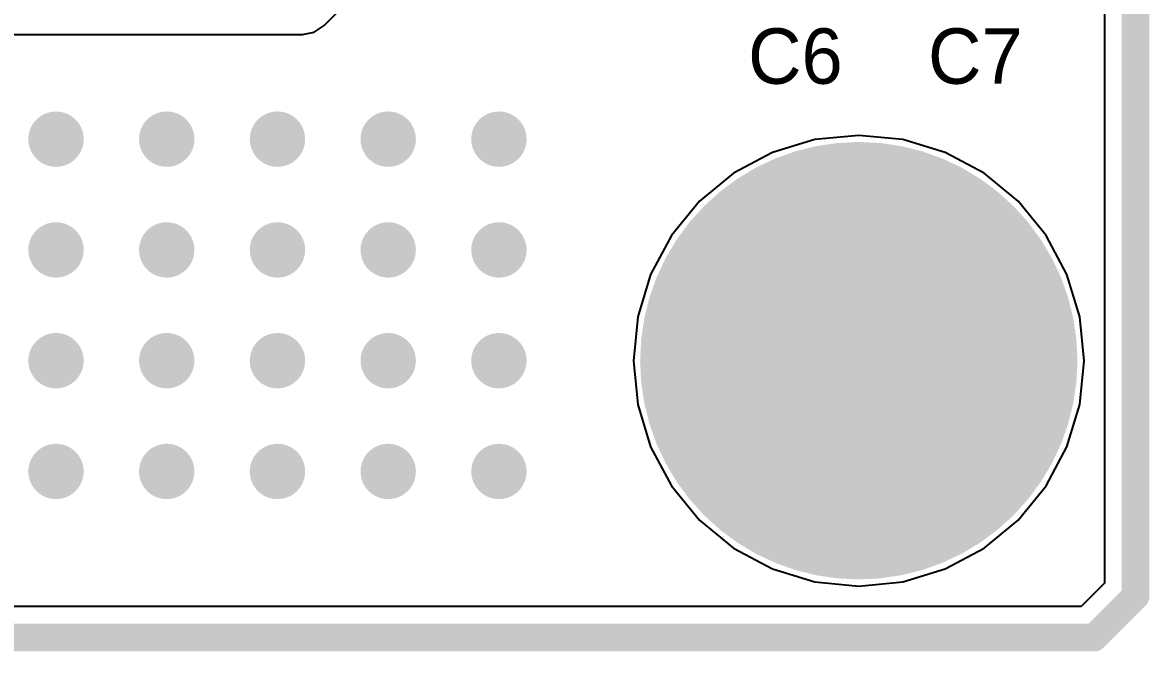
# Model space of a CAD drawing. Header units: millimetres. Extents: x 75.4 to 107.1, y 64.9 to 96.4.
# Drawn here: x 96.72 to 107.06, y 64.9 to 70.67 of the extents above; entities that cross this region are included whole.
import ezdxf

# ---------------------------------------------------------------- set-up
doc = ezdxf.new("R2010")
doc.units = ezdxf.units.MM
for name, color, linetype in [('BottomLayer', 5, 'Continuous'), ('BottomSolder', 6, 'Continuous'), ('KeepOutLayer', 6, 'Continuous'), ('MultiLayer', 9, 'Continuous'), ('PadHoleLayer', 156, 'Continuous'), ('TopLayer', 1, 'Continuous'), ('TopOverlay', 2, 'Continuous'), ('TopSolder', 216, 'Continuous'), ('ViaHoleLayer', 16, 'Continuous')]:
    doc.layers.add(name, color=color, linetype=linetype)

msp = doc.modelspace()

# ---------------------------------------------------------------- linework, layer by layer
at = {"layer": 'BottomLayer'}
for p, q in [((106.649, 95.64), (106.649, 65.523)), ((103.991, 69.592), (103.603, 69.474)), ((104.394, 69.631), (103.991, 69.592)), ((104.797, 69.592), (104.394, 69.631)), ((105.185, 69.474), (104.797, 69.592)), ((103.603, 69.474), (103.245, 69.283)), ((105.543, 69.283), (105.185, 69.474)), ((103.245, 69.283), (102.932, 69.026)), ((105.856, 69.026), (105.543, 69.283)), ((102.932, 69.026), (102.675, 68.713)), ((106.113, 68.713), (105.856, 69.026)), ((102.675, 68.713), (102.484, 68.355)), ((106.304, 68.355), (106.113, 68.713)), ((102.484, 68.355), (102.366, 67.967)), ((106.422, 67.967), (106.304, 68.355)), ((102.366, 67.967), (102.327, 67.564)), ((106.461, 67.564), (106.422, 67.967)), ((102.327, 67.564), (102.366, 67.161)), ((106.422, 67.161), (106.461, 67.564)), ((102.366, 67.161), (102.484, 66.773)), ((106.304, 66.773), (106.422, 67.161)), ((102.484, 66.773), (102.675, 66.415)), ((106.113, 66.415), (106.304, 66.773)), ((102.675, 66.415), (102.932, 66.102)), ((105.856, 66.102), (106.113, 66.415)), ((102.932, 66.102), (103.245, 65.845)), ((105.543, 65.845), (105.856, 66.102)), ((103.245, 65.845), (103.603, 65.654)), ((105.185, 65.654), (105.543, 65.845)), ((103.603, 65.654), (103.991, 65.536)), ((104.797, 65.536), (105.185, 65.654)), ((103.991, 65.536), (104.394, 65.497)), ((104.394, 65.497), (104.797, 65.536)), ((106.649, 65.523), (106.435, 65.309)), ((106.435, 65.309), (83.938, 65.309))]:
    msp.add_line(p, q, dxfattribs=at)
for points, const_width in [([(96.901, 69.596, 1), (97.155, 69.596, 1)], 0.254), ([(97.917, 69.596, 1), (98.171, 69.596, 1)], 0.254), ([(98.933, 69.596, 1), (99.187, 69.596, 1)], 0.254), ([(99.949, 69.596, 1), (100.203, 69.596, 1)], 0.254), ([(100.965, 69.596, 1), (101.219, 69.596, 1)], 0.254), ([(103.442, 67.564, 1), (105.347, 67.564, 1)], 1.905), ([(96.901, 68.58, 1), (97.155, 68.58, 1)], 0.254), ([(97.917, 68.58, 1), (98.171, 68.58, 1)], 0.254), ([(98.933, 68.58, 1), (99.187, 68.58, 1)], 0.254), ([(99.949, 68.58, 1), (100.203, 68.58, 1)], 0.254), ([(100.965, 68.58, 1), (101.219, 68.58, 1)], 0.254), ([(96.901, 67.564, 1), (97.155, 67.564, 1)], 0.254), ([(97.917, 67.564, 1), (98.171, 67.564, 1)], 0.254), ([(98.933, 67.564, 1), (99.187, 67.564, 1)], 0.254), ([(99.949, 67.564, 1), (100.203, 67.564, 1)], 0.254), ([(100.965, 67.564, 1), (101.219, 67.564, 1)], 0.254), ([(96.901, 66.548, 1), (97.155, 66.548, 1)], 0.254), ([(97.917, 66.548, 1), (98.171, 66.548, 1)], 0.254), ([(98.933, 66.548, 1), (99.187, 66.548, 1)], 0.254), ([(99.949, 66.548, 1), (100.203, 66.548, 1)], 0.254), ([(100.965, 66.548, 1), (101.219, 66.548, 1)], 0.254)]:
    msp.add_lwpolyline(points, format="xyb", close=True, dxfattribs=dict(at, const_width=const_width))
at = {"layer": 'BottomSolder'}
for points, const_width in [([(96.952, 69.596, 1), (97.104, 69.596, 1)], 0.152), ([(97.968, 69.596, 1), (98.12, 69.596, 1)], 0.152), ([(98.984, 69.596, 1), (99.136, 69.596, 1)], 0.152), ([(100, 69.596, 1), (100.152, 69.596, 1)], 0.152), ([(101.016, 69.596, 1), (101.168, 69.596, 1)], 0.152), ([(103.391, 67.564, 1), (105.397, 67.564, 1)], 2.007), ([(96.952, 68.58, 1), (97.104, 68.58, 1)], 0.152), ([(97.968, 68.58, 1), (98.12, 68.58, 1)], 0.152), ([(98.984, 68.58, 1), (99.136, 68.58, 1)], 0.152), ([(100, 68.58, 1), (100.152, 68.58, 1)], 0.152), ([(101.016, 68.58, 1), (101.168, 68.58, 1)], 0.152), ([(96.952, 67.564, 1), (97.104, 67.564, 1)], 0.152), ([(97.968, 67.564, 1), (98.12, 67.564, 1)], 0.152), ([(98.984, 67.564, 1), (99.136, 67.564, 1)], 0.152), ([(100, 67.564, 1), (100.152, 67.564, 1)], 0.152), ([(101.016, 67.564, 1), (101.168, 67.564, 1)], 0.152), ([(96.952, 66.548, 1), (97.104, 66.548, 1)], 0.152), ([(97.968, 66.548, 1), (98.12, 66.548, 1)], 0.152), ([(98.984, 66.548, 1), (99.136, 66.548, 1)], 0.152), ([(100, 66.548, 1), (100.152, 66.548, 1)], 0.152), ([(101.016, 66.548, 1), (101.168, 66.548, 1)], 0.152)]:
    msp.add_lwpolyline(points, format="xyb", close=True, dxfattribs=dict(at, const_width=const_width))
at = {"layer": 'KeepOutLayer', "const_width": 0.254}
for points in [[(106.934, 65.405), (106.934, 95.758)], [(106.553, 65.024), (106.934, 65.405)], [(83.82, 65.024), (106.553, 65.024)]]:
    msp.add_lwpolyline(points, dxfattribs=at)
at = {"layer": 'KeepOutLayer', "const_width": 0.127}
for points in [[(106.871, 65.405, 1), (106.998, 65.405, 1)], [(106.871, 65.405, 1), (106.998, 65.405, 1)], [(106.49, 65.024, 1), (106.617, 65.024, 1)], [(106.49, 65.024, 1), (106.617, 65.024, 1)]]:
    msp.add_lwpolyline(points, format="xyb", close=True, dxfattribs=at)
at = {"layer": 'MultiLayer'}
for points, const_width in [([(96.901, 69.596, 1), (97.155, 69.596, 1)], 0.254), ([(97.917, 69.596, 1), (98.171, 69.596, 1)], 0.254), ([(98.933, 69.596, 1), (99.187, 69.596, 1)], 0.254), ([(99.949, 69.596, 1), (100.203, 69.596, 1)], 0.254), ([(100.965, 69.596, 1), (101.219, 69.596, 1)], 0.254), ([(103.442, 67.564, 1), (105.347, 67.564, 1)], 1.905), ([(96.901, 68.58, 1), (97.155, 68.58, 1)], 0.254), ([(97.917, 68.58, 1), (98.171, 68.58, 1)], 0.254), ([(98.933, 68.58, 1), (99.187, 68.58, 1)], 0.254), ([(99.949, 68.58, 1), (100.203, 68.58, 1)], 0.254), ([(100.965, 68.58, 1), (101.219, 68.58, 1)], 0.254), ([(96.901, 67.564, 1), (97.155, 67.564, 1)], 0.254), ([(97.917, 67.564, 1), (98.171, 67.564, 1)], 0.254), ([(98.933, 67.564, 1), (99.187, 67.564, 1)], 0.254), ([(99.949, 67.564, 1), (100.203, 67.564, 1)], 0.254), ([(100.965, 67.564, 1), (101.219, 67.564, 1)], 0.254), ([(96.901, 66.548, 1), (97.155, 66.548, 1)], 0.254), ([(97.917, 66.548, 1), (98.171, 66.548, 1)], 0.254), ([(98.933, 66.548, 1), (99.187, 66.548, 1)], 0.254), ([(99.949, 66.548, 1), (100.203, 66.548, 1)], 0.254), ([(100.965, 66.548, 1), (101.219, 66.548, 1)], 0.254)]:
    msp.add_lwpolyline(points, format="xyb", close=True, dxfattribs=dict(at, const_width=const_width))
at = {"layer": 'PadHoleLayer', "const_width": 1.524}
msp.add_lwpolyline([(103.632, 67.564, 1), (105.156, 67.564, 1)], format="xyb", close=True, dxfattribs=at)
at = {"layer": 'TopLayer'}
for p, q in [((106.649, 87.073), (106.649, 65.523)), ((99.49, 70.639), (100.789, 71.938)), ((99.398, 70.577), (99.49, 70.639)), ((95.683, 70.556), (99.289, 70.556)), ((99.289, 70.556), (99.398, 70.577)), ((99.289, 70.556), (99.289, 70.556)), ((103.991, 69.592), (103.603, 69.474)), ((104.394, 69.631), (103.991, 69.592)), ((104.797, 69.592), (104.394, 69.631)), ((105.185, 69.474), (104.797, 69.592)), ((103.603, 69.474), (103.245, 69.283)), ((105.543, 69.283), (105.185, 69.474)), ((103.245, 69.283), (102.932, 69.026)), ((105.856, 69.026), (105.543, 69.283)), ((102.932, 69.026), (102.675, 68.713)), ((106.113, 68.713), (105.856, 69.026)), ((102.675, 68.713), (102.484, 68.355)), ((106.304, 68.355), (106.113, 68.713)), ((102.484, 68.355), (102.366, 67.967)), ((106.422, 67.967), (106.304, 68.355)), ((102.366, 67.967), (102.327, 67.564)), ((106.461, 67.564), (106.422, 67.967)), ((102.327, 67.564), (102.366, 67.161)), ((106.422, 67.161), (106.461, 67.564)), ((102.366, 67.161), (102.484, 66.773)), ((106.304, 66.773), (106.422, 67.161)), ((102.484, 66.773), (102.675, 66.415)), ((106.113, 66.415), (106.304, 66.773)), ((102.675, 66.415), (102.932, 66.102)), ((105.856, 66.102), (106.113, 66.415)), ((102.932, 66.102), (103.245, 65.845)), ((105.543, 65.845), (105.856, 66.102)), ((103.245, 65.845), (103.603, 65.654)), ((105.185, 65.654), (105.543, 65.845)), ((103.603, 65.654), (103.991, 65.536)), ((104.797, 65.536), (105.185, 65.654)), ((103.991, 65.536), (104.394, 65.497)), ((104.394, 65.497), (104.797, 65.536)), ((106.649, 65.523), (106.435, 65.309)), ((106.435, 65.309), (83.938, 65.309))]:
    msp.add_line(p, q, dxfattribs=at)
for points, const_width in [([(96.901, 69.596, 1), (97.155, 69.596, 1)], 0.254), ([(97.917, 69.596, 1), (98.171, 69.596, 1)], 0.254), ([(98.933, 69.596, 1), (99.187, 69.596, 1)], 0.254), ([(99.949, 69.596, 1), (100.203, 69.596, 1)], 0.254), ([(100.965, 69.596, 1), (101.219, 69.596, 1)], 0.254), ([(103.442, 67.564, 1), (105.347, 67.564, 1)], 1.905), ([(96.901, 68.58, 1), (97.155, 68.58, 1)], 0.254), ([(97.917, 68.58, 1), (98.171, 68.58, 1)], 0.254), ([(98.933, 68.58, 1), (99.187, 68.58, 1)], 0.254), ([(99.949, 68.58, 1), (100.203, 68.58, 1)], 0.254), ([(100.965, 68.58, 1), (101.219, 68.58, 1)], 0.254), ([(96.901, 67.564, 1), (97.155, 67.564, 1)], 0.254), ([(97.917, 67.564, 1), (98.171, 67.564, 1)], 0.254), ([(98.933, 67.564, 1), (99.187, 67.564, 1)], 0.254), ([(99.949, 67.564, 1), (100.203, 67.564, 1)], 0.254), ([(100.965, 67.564, 1), (101.219, 67.564, 1)], 0.254), ([(96.901, 66.548, 1), (97.155, 66.548, 1)], 0.254), ([(97.917, 66.548, 1), (98.171, 66.548, 1)], 0.254), ([(98.933, 66.548, 1), (99.187, 66.548, 1)], 0.254), ([(99.949, 66.548, 1), (100.203, 66.548, 1)], 0.254), ([(100.965, 66.548, 1), (101.219, 66.548, 1)], 0.254)]:
    msp.add_lwpolyline(points, format="xyb", close=True, dxfattribs=dict(at, const_width=const_width))
at = {"layer": 'TopSolder'}
for points, const_width in [([(96.952, 69.596, 1), (97.104, 69.596, 1)], 0.152), ([(97.968, 69.596, 1), (98.12, 69.596, 1)], 0.152), ([(98.984, 69.596, 1), (99.136, 69.596, 1)], 0.152), ([(100, 69.596, 1), (100.152, 69.596, 1)], 0.152), ([(101.016, 69.596, 1), (101.168, 69.596, 1)], 0.152), ([(103.391, 67.564, 1), (105.397, 67.564, 1)], 2.007), ([(96.952, 68.58, 1), (97.104, 68.58, 1)], 0.152), ([(97.968, 68.58, 1), (98.12, 68.58, 1)], 0.152), ([(98.984, 68.58, 1), (99.136, 68.58, 1)], 0.152), ([(100, 68.58, 1), (100.152, 68.58, 1)], 0.152), ([(101.016, 68.58, 1), (101.168, 68.58, 1)], 0.152), ([(96.952, 67.564, 1), (97.104, 67.564, 1)], 0.152), ([(97.968, 67.564, 1), (98.12, 67.564, 1)], 0.152), ([(98.984, 67.564, 1), (99.136, 67.564, 1)], 0.152), ([(100, 67.564, 1), (100.152, 67.564, 1)], 0.152), ([(101.016, 67.564, 1), (101.168, 67.564, 1)], 0.152), ([(96.952, 66.548, 1), (97.104, 66.548, 1)], 0.152), ([(97.968, 66.548, 1), (98.12, 66.548, 1)], 0.152), ([(98.984, 66.548, 1), (99.136, 66.548, 1)], 0.152), ([(100, 66.548, 1), (100.152, 66.548, 1)], 0.152), ([(101.016, 66.548, 1), (101.168, 66.548, 1)], 0.152)]:
    msp.add_lwpolyline(points, format="xyb", close=True, dxfattribs=dict(at, const_width=const_width))
at = {"layer": 'ViaHoleLayer', "const_width": 0.127}
for points in [[(96.965, 69.596, 1), (97.091, 69.596, 1)], [(97.98, 69.596, 1), (98.107, 69.596, 1)], [(98.996, 69.596, 1), (99.123, 69.596, 1)], [(100.013, 69.596, 1), (100.139, 69.596, 1)], [(101.028, 69.596, 1), (101.156, 69.596, 1)], [(96.965, 68.58, 1), (97.091, 68.58, 1)], [(97.98, 68.58, 1), (98.107, 68.58, 1)], [(98.996, 68.58, 1), (99.123, 68.58, 1)], [(100.013, 68.58, 1), (100.139, 68.58, 1)], [(101.028, 68.58, 1), (101.156, 68.58, 1)], [(96.965, 67.564, 1), (97.091, 67.564, 1)], [(97.98, 67.564, 1), (98.107, 67.564, 1)], [(98.996, 67.564, 1), (99.123, 67.564, 1)], [(100.013, 67.564, 1), (100.139, 67.564, 1)], [(101.028, 67.564, 1), (101.156, 67.564, 1)], [(96.965, 66.548, 1), (97.091, 66.548, 1)], [(97.98, 66.548, 1), (98.107, 66.548, 1)], [(98.996, 66.548, 1), (99.123, 66.548, 1)], [(100.013, 66.548, 1), (100.139, 66.548, 1)], [(101.028, 66.548, 1), (101.156, 66.548, 1)]]:
    msp.add_lwpolyline(points, format="xyb", close=True, dxfattribs=at)

# ---------------------------------------------------------------- texts
at = {"layer": 'TopOverlay'}
for s, p in [('C6', (103.378, 70.104)), ('C7', (105.029, 70.104))]:
    msp.add_text(s, height=0.508, dxfattribs=at).set_placement(p)

doc.saveas('drawing.dxf')
